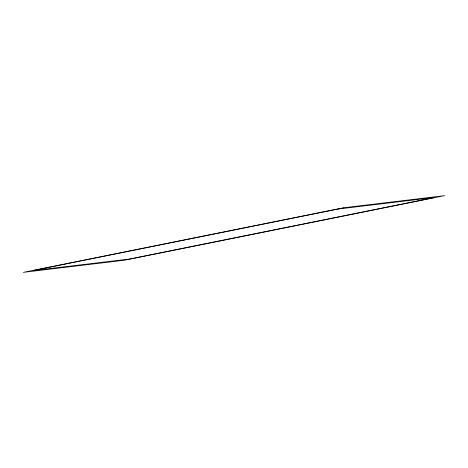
<?xml version="1.0" encoding="UTF-8"?>
<svg xmlns="http://www.w3.org/2000/svg" width="468" height="468" viewBox="0 0 468 468"><rect width="100%" height="100%" fill="white"/><g stroke="black" fill="none" stroke-linecap="round" stroke-linejoin="round"><path stroke-width="0.7" d="M343.383 207.792L23.4 272.341L124.617 260.208L444.6 195.659L343.383 207.792M338.282 209.015L33.228 270.551L129.718 258.985L434.772 197.449L338.282 209.015"/></g></svg>
